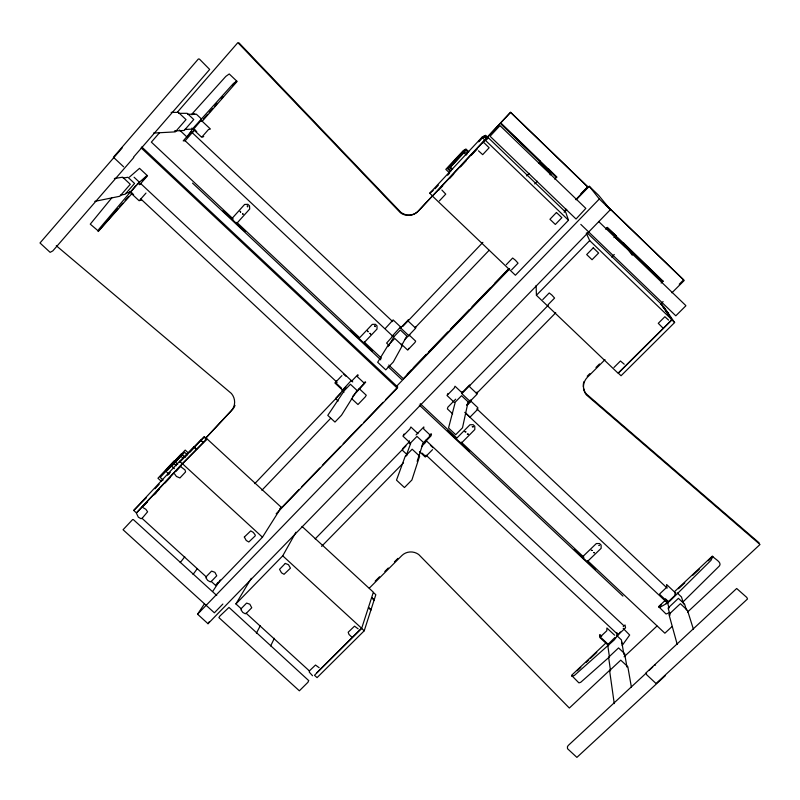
<?xml version="1.0" encoding="UTF-8"?>
<svg xmlns="http://www.w3.org/2000/svg" width="800" height="800" viewBox="0 0 800 800"><rect width="100%" height="100%" fill="white"/><g stroke="black" fill="none" stroke-linecap="round" stroke-linejoin="round"><path stroke-width="1.2" d="M136.71 513.82L138.34 517.18L141.08 518.74M682.41 600.88L682.14 601.5M470.72 400.01L470.33 402.03L467.01 405.41M614.99 637.41L608.23 644.16M462.04 391.82L461.63 393.46L470.37 401.69M426.17 440.54L425.57 442.4L421.59 446.46M301.99 526.39L373.38 592.19L361.64 628.42L314.5 675.29L317.07 677.63L364.23 630.8L375.83 594.71L373.42 592.5M417.16 461.34L423.34 442.35L416.97 436.38L410.99 442.5L406.02 456.17M409.5 440.79L408.82 442.65L410.51 444.23M270.65 645.92L274.37 638.29M133.77 157.55L52.83 250.89L50.13 252.34L40 242.97L122.17 147.97M408.13 349.57L408.77 348.32M256.39 633.18L260.37 625.62M409.75 334.6L409.05 335.88L400.44 327.76L401.18 326.53M401.4 345.87L406.84 336.07L400.36 329.97L394.32 336.31L388.02 346.63M241.44 608.96L235.91 603.92L282.74 555.83L295.95 532.22M179.61 130L179.86 130.69M598.73 545.56L599.55 545.3M235.91 603.92L251.29 578.29M400.85 326.59L392.07 336.25M211.15 581.35L215.77 585.56L262.46 537.2L281.32 507.34L207.13 438.96L182.52 463.79L136.38 513.17M204.46 603.82L197.56 614.2L208.02 623.71L209.34 621.62M212.74 591.36L220.32 579.94M215.77 585.56L217.83 582.47M351.29 380.45L342.18 390.47M187.1 137.05L193.62 127.66L233.4 83.54L236.67 81.09L232.62 85.71M193.04 574.47L197.35 568.57M620.39 631.97L614.18 640.01L574.32 675.5L571.69 676.18L571.6 675.3L606.24 642.67M180.23 562.6L184.78 556.75M622.15 645.51L629.67 635.04L623.19 628.4M478.6 141.77L479.47 140.82M112.07 197.51L90.27 224.15L98.42 231.06L117.88 208.8M135.59 185.88L99.07 229L98.19 231.52L132.15 193.34M133.45 157.23L209.67 69.45L199.48 59.12L198.4 58.95L113.4 157.23L123.65 166.82M159.52 132.73L151.35 142.12L233.21 218.98M177.47 112.08L237.88 42.62L400.47 212.82A13.61 13.45 77.5 0 0 418.15 211.19L484.74 139.92L488.19 137.86L485.62 135.39L481.97 137.25L429.73 193.23L432.48 195.86M131.15 191.51L138.96 182.58M119.5 206.95L122.75 203.24M125.18 200.46L128.42 196.75M142.32 180.85L147.02 175.48L137.14 184.26M139.67 184.74L147.5 175.79L139.52 168.33L129.47 177.09M199.76 121.92L193.45 129.38M203.5 118.96L207.55 114.34M209.17 112.49L212.4 108.8M214.83 106.03L217.25 103.26M221.3 98.64L222.92 96.79M194.83 129.7L185.21 140.72L183.19 140.89L190.98 132L192.95 131.88M139.68 200.27L145.98 193.09M141.57 199.84L139.12 200.75L129.58 191.84M202.15 136.73L208.47 129.54L210.4 129.01L200.54 119.7M203.73 136.61L201.6 137.21L191.91 128.07M192.08 113.89L225.85 76.37L229.23 73.96L237.11 81.44L202.34 121.13L200.64 121.17M191.9 114.81L192.5 114.15M232.19 218.28L244.61 204.46L247.88 204.32L249.52 205.86L249.69 209.03L237.27 222.83M199.33 122.05L200.04 121.27M674.63 595.12L675.23 594.12L674.5 591.67L712.39 556.08C714.69 559.34 723.96 562.76 718.17 567.17L682.76 602.18M169.46 466.94L185.22 450.08L188.72 453.31M451.86 163.97L460.06 155.18M464.16 150.79L465.9 148.97L468.82 151.77M463.48 152.15L447.81 168.95L450.74 171.76M167.68 470.09L180.41 456.45M464.07 152.21L449.59 167.74L451.74 169.8M184.26 452.67L171.66 466.18L174.38 468.67M464.01 152.65L450.53 167.1L452.66 169.13M133.72 510.44L179.61 461.26L204.36 436.68L206.83 438.95L182.27 463.7L136.36 512.85L133.72 510.44L146.4 497.73M154.96 488.8L159.21 484.25M167.62 475.23L170.25 472.42M179.6 462.41L194.04 446.94L196.58 449.28M434.93 188.84L438.34 185.19M447.64 175.22L449.35 173.39M479 141.62L484.1 136.16L486.75 138.71L482.52 143.25M184.58 457.58L187.99 453.94M189.76 452.04L200.81 440.21L203.3 442.5M483.4 137.47L485.1 135.65L487.7 138.15L486 139.96M190.05 452.01L204.36 436.68M483.92 137.21L485.62 135.39M204.99 438.86L231.32 410.68A13.35 12.76 41.1 0 0 231.42 393.49L56.27 245.71M206.2 437.65L232.44 409.57A13.3 12.72 41.2 0 0 234.99 405.39M486.79 137.71L510.52 112.31L587.9 187.02L575.76 199.62M432.21 196.22L418.57 210.82A13.56 13.4 77.7 0 1 400.97 212.44L239 42.89M487.59 136.94L510.6 112.31L587.68 186.73L580.77 193.9M485.04 139.97L432.53 196.17L515.4 275.24L568.51 220.24L565.7 212.19L488.48 137.9L485.04 139.97L568.51 220.24M159.19 489.29L154.01 494.83L156.54 492.36M165.06 483.01L170.24 477.47M176.11 471.18L181.29 465.65M438.41 190.45L442.67 185.9M449.43 178.65L453.69 174.1M460.46 166.86L466.41 160.49M471.48 155.06L477.43 148.7M499.91 125.72L490.06 136.25L576.05 219.01L585.83 208.39L500.5 126.11M141.9 518.56L147.6 511.8L145.82 509.26L143.1 507.69M439.39 200.88L445.74 194.11L441.87 190.04M479.05 141.32L479.58 140.76M364.36 342.39L377.03 329.04L377 325.82L375.39 324.31L372.29 324.37L359.64 337.73L236.85 222.4M526.73 175.93L529.17 173.35M538.96 163.04L540.59 161.32M385.49 328.26L393.12 319.9L401.23 327.54M336.46 381.03L334.92 383.02L343.5 391.03M335.41 382.47L341.92 375.62M534.74 183.89L537.29 181.22M393.32 335.58L386.61 343.08L389.21 345.53M400.05 328.51L408.47 319.67L408.26 321.18L415.23 327.76M402.8 326.43L482.89 242.37M345.92 387.18L335.51 398.57L338.17 401.04M351.83 380.98L357.74 374.78L358.18 375.19L357.25 376.61L364.34 383.24L357.92 389.96M254.76 483.64L340.83 393.34M554.83 179.18L556.88 177L548.09 168.55L556.58 177.45M415.08 327.77L489.12 250.29M404.6 339.79L415.62 328.26L415.84 326.62M363.54 383.56L365.23 381.79L365.67 382.21L352.82 396.22M261.87 490.29L330.66 418.32M205.95 576.96L211.58 571.1L214.92 572.33L216.73 575.8L211.09 581.65M506.26 264.69L512.66 258.03L515.39 260.21L518.04 263.16L511.63 269.81M407.23 374.12L411.55 369.64M413.27 367.84L426.22 354.39M428.81 351.7L447.81 331.98M450.4 329.29L469.39 309.56M471.98 306.88L490.11 288.05M494.43 283.56L508.25 269.22M564.37 210.94L566.09 209.15M509.03 268.91L403.3 378.69L388.75 365.03M564.5 211.32L566.23 209.52M396.26 386.63L509.64 268.93M564.16 212.32L566.76 209.63M576.28 199.74L589.26 186.27L598.7 195.39L610.38 209.68L208.02 623.71M279.61 509.12L281.32 507.34M280.81 508.44L299 489.56M301.6 486.86L319.79 467.98M322.39 465.29L340.59 446.41M343.18 443.71L361.38 424.83M363.98 422.13L383.03 402.35M385.63 399.66L397.76 387.07L141.76 146.94M276.15 513.79L397.25 388.12L141.16 147.92M197.56 614.2L599.32 198.99L589.26 186.27M222.87 604.04L214.36 612.81L123.06 529.74L132.66 519.52L133.39 519.63L216.74 595.49M587.08 232.76L661.44 304.3L671.89 319.67L618.06 373.18L536.42 295.29L589.67 240.6L586.26 233.16M404.09 433.96L402.98 436.18L410.14 442.87M403.43 435.64L409.85 429.05L410.88 426.99L417.98 433.64M605.63 229.15L607.36 227.37L616.36 236.07L607.04 227.77L615.89 236.58M447.94 393.47L447.04 395.53L454.41 402.47M447.49 394.98L454.19 388.12L455.02 386.21L462.05 392.83M240.95 608.88L246.61 603.08L249.86 604.22L251.74 607.75L246.07 613.55M542.79 299.55L549.23 292.95L551.85 295.03L554.58 298.06L548.13 304.65M409.08 442.04L403.01 448.26L402.29 450.15L407.43 454.94M416.02 434.94L423.83 426.95L423.7 429L430.56 435.43L424.22 441.89M315.18 538.88L405.93 446M455.68 399.18L447.86 407.18L447.37 408.89L452.66 413.86M461.76 392.96L469.58 384.96L469.69 386.85L476.76 393.52M613.97 237.59L615.89 235.62M462.66 392.79L548.22 305.3M429.34 435.52L431.08 433.74L431.51 434.14L430.95 435.96L422.22 444.87M321.58 546.39L403.51 462.79M476.3 393.74L555.74 312.76M466.68 404.76L477.18 394.06L477.05 392.01M611.72 257.08L614.27 254.49M142.24 506.88L147.27 501.77M142.42 507.03L147.6 501.77M432.52 449.65L425.27 457.02L419.47 451.6M456.87 438.06L469.98 424.76L473.16 424.71L474.78 426.24L474.82 429.52L461.69 442.82M661.15 283.04L662.74 281.45L623.62 243.75L624.09 244.41L623.95 243.39M375.17 581.15L379.55 576.77M384.8 571.51L388.3 568M394.43 561.87L397.93 558.36M162.48 480.56L163.04 480L160.23 477.43L174.06 462.6L173.52 463.13L176.34 465.72M369.34 588.12L401.84 555.58A12.83 12.21 17.2 0 1 418.66 554.46L569.34 708.04L610.41 669.61M587.21 376.24L589.84 373.61M595.97 367.47L599.48 363.97M679.24 284.22L683.62 279.84L605.75 204.65M605.02 359.66L587.42 377.25A13.76 13.38 -10 0 0 586.41 394.91L760 544.49L687.53 612.08M660.46 304.24L663.1 301.6M671.9 292.81L684.22 280.49L606.04 205.01M309.18 671.09L315.5 665.04L319.15 667.71M613.96 367.46L620.46 360.99L624.22 364.21M316.82 672.69L361.56 628.21L282.74 555.83M671.93 319.94L618.36 373.2L621.04 375.76L674.62 322.54L664 307.01L661.5 304.6L671.93 319.94L674.62 322.54M669.38 601.55L710.98 560.36L712.78 556.54L708.27 560.78M582.99 556.41L596.33 543.55L599.5 543.53L601.1 545.03L601.16 548.3L587.8 561.15M600.26 636.93L606.81 630.75L606.89 627.98L614.58 635.17M623.22 626.66L625.03 624.96L625.55 627.82L617.38 635.51L616.9 632.61M577.26 670.75L580.82 667.4M586.15 662.38L588.81 659.87M590.59 658.2L596.81 652.34M659.96 593.65L666.83 587.18L666.62 584.53L675.67 593.06M665.46 600.16L658.67 606.54L658.85 607.22L659.62 607.51L667.8 602.8M661.59 604.61L659.04 607.01L666.06 614.01L669.84 612.47M678.49 588.75L684.8 582.81M692.93 575.19L699.25 569.25M666.14 603.71L674.66 595.71M624.09 656.81L656.95 626.07M672.13 626.45L664.88 633.21L587.59 560.68M646.41 672.93L568.22 745.5L567.42 746.8L567.53 748.72L576.9 757.38L665.43 675.57M649.14 670.39L652.78 667.02M607.7 645.19L608.41 644.55M609.51 656.84L580.73 682.29L578.91 682.89L571.93 675.77M429.73 193.23L433.21 190.45M654.59 665.33L655.56 664.99M467.36 153.91L463.58 150.28L445.8 169.36L449.57 172.97M94.8 201.36L119.85 196.25L130.28 184.29L122.68 177.19L114.37 178.51M120.36 195.21L125.15 194.24L134.57 183.46L127.96 177.28L123.19 178.05M126.21 193.08L131.04 192.12M138.9 184.11L140.87 183.75L352.74 381.92M153.53 133.07L175.32 131.87L186.02 119.61L178.35 112.38L171.13 112.38M174.45 130.96L184.2 130.45L193.75 119.53L187.17 113.32L178.68 113.34M184.5 129.5L191.99 129.13M193.11 114.07L194.74 114.06M187.71 114.25L196.39 114.21L201.78 119.3M245.38 613.84L242.81 612.43L240.94 609.79M210.36 581.91L207.73 580.44L205.89 577.84M181.14 466.99L185.02 469.94L185.59 471.91L179.92 477.96L176.43 476.46L174.6 473.94M312.53 675.74L309.25 672.08M351.6 636.88L349.05 634.54L348.16 632.26L354.53 626.16L358.17 628.89M759.13 542.85L586.2 393.83A13.71 13.33 -10.1 0 1 583.51 388.08M556.54 177.42L548.54 169.92M484.11 142.82L489.14 147.76L482.68 154.66L478.47 150.82M141.92 518.22L206.54 577.14M246.04 613.16L309.59 671.11M168.99 474.12L165.45 470.87L180.85 454.35L181.38 453.84L184.92 457.1M161.56 481.55L157.95 478.24L173.64 461.39L174.18 460.86L177.8 464.19M368.5 607.49L370.99 609.78M193.96 447.01L196.51 449.35M368.47 607.6L370.95 609.89M184.59 452.26L187.32 454.77M180.73 456.05L183.5 458.58M179.61 461.26L182.27 463.7M182.52 463.79L262.46 537.2M361.64 628.42L364.23 630.8M371.73 597.65L374.16 599.89M200.74 440.28L203.23 442.57M371.69 597.76L374.13 600M134.09 177.23L139.57 182.36M343.33 373.79L345.98 376.26M359.2 388.63L366.26 395.23L365.3 396.87L357.96 404.53L351.4 398.4M426.07 455.16L617.46 634.12M422.15 453.14L425.72 456.47M616.41 635.22L621.4 639.88L623.91 654.52M140.83 198.98L337.14 382.39M336.3 383.3L341.61 388.26M130.15 191.36L133.61 194.6M342.15 390.8L343.9 392.44M601.69 636.18L599.94 634.54L599.53 634.93L599.87 637.53L608.7 645.77M601.14 637.76L608.19 644.35M662.55 327.63L658.27 323.32L664.88 316.73L668.57 320.1M223.04 210.81L245.13 231.56M350.54 330.52L372.24 350.89M192.54 183.12L380.76 359.83M388.04 366.66L401.68 379.46M420.27 403.68L456.64 437.81M461.19 442.08L583.95 557.27M447.72 430.84L469.62 451.38M574.07 549.38L595.56 569.55M419.32 405.06L622.93 596.09M425.73 440.24L623.6 625.47M430.41 445.27L433.07 447.76M469.97 400.29L477.88 407.74L477.57 409.46L470.01 417.14L464.89 412.32M476.79 408.83L667.17 588.13M180.23 130.67L187.36 137.39M184.82 140.47L393.8 337.18M401.32 344.11L407.67 350.09L414.99 342.45L415.65 341.14L409.34 335.19M665.42 598.78L668.15 601.35M659.57 594.27L668.66 602.83M465.27 412.83L666.43 602.06M364.19 341.97L381.47 358.2M194.95 129.94L196.75 131.63M192.78 133.2L392.7 321.6M677.2 592.94L681.48 596.98L683.66 603.96M547.9 169.26L547.77 169.13M450.57 170.97L447.62 168.14L465.03 149.46L468.08 152.24M617.52 238.16L661.24 280.15L663.24 281.31L623.51 242.96M463.37 152.21L466.31 155.03M501.69 123.79L540.54 161.25M541.08 161.99L548.17 168.83M501.35 124.15L540.21 161.62M623.97 243.61L617.05 236.96M538.81 162.29L549.56 172.66L550.27 174.92M538.93 162.62L551.01 174.27M616.08 237.74L628.03 249.26L632.27 255.24M615.02 237.02L625.79 247.4M598.59 221.46L685.39 305.15L685.89 305.78L675.81 315.81L580.81 224.39M662.99 306.79L665.55 309.27M668.42 313.47L665.84 310.99L668.46 313.52M484.09 136.17L486.74 138.72M589.67 240.6L671.89 319.67M481.97 137.25L484.74 139.92M599.32 198.99L610.38 209.68M546.97 168.42L501.31 124.17M693.49 629.46L687.49 610.38L680.38 603.68L668.95 614.38L677.2 644.37M686.46 610.07L684.61 604.17L678.42 598.34L668.11 608L670.09 615.12M667.69 603.29L669.03 608.11M631.44 687.42L627.82 666.74L620.76 660.15L609.6 670.59L614.25 703.61M626.96 667.08L624.62 653.59L618.55 647.92L608.6 657.26L610.54 670.81M621.55 641.61L621.95 643.91M607.68 644.83L609.46 657.09M536.12 285.48L536.42 295.29M583.35 387.04A13.71 13.33 -10.1 0 1 583.87 381.73M244.33 537.04L246.22 540.47L248.82 542L255.24 535.84L255.23 535L253.33 532.43L250.75 530.89L244.33 537.04M473.24 426.76L472.34 426.73L473.24 426.76M468.27 434.17L467.37 434.15L468.27 434.17M646.29 672.6L646.58 674.67L656.05 683.51L747.5 598.99L746.83 597.47L736.68 588.49L646.29 672.6M465.84 431.89L464.97 431.67L465.84 431.89M468.11 401.88L462.5 427.8L455.7 434.7L448.55 427.98L455.3 402.07L461.54 395.69L468.11 401.88M419.61 456.17L411.9 479.99L404.45 487.55L396.5 480.14L405.2 456.33L412.17 449.21L419.61 456.17M308.65 680.54L307.98 682.25L299.36 690.81L218.9 617.62L219.84 616.1L228.99 607.41L308.65 680.54M240.19 211.36L240.65 212.09L240.19 211.36M242.64 213.67L243.11 214.4L242.67 213.6M247.27 206L247.73 206.74L247.27 206M367.58 331.11L368.13 331.84L367.68 331.12M370 333.37L370.64 333.98L370 333.37M374.75 325.94L375.4 326.55L374.75 325.94M402.35 345.57L393.3 361.99L385.76 369.86L377.67 362.26L387.73 345.84L394.78 338.45L402.35 345.57M591.35 550.31L592.07 550.46L591.35 550.31M593.74 552.55L594.46 552.71L593.74 552.55M357.01 390.43L341.54 415.18L334.96 422.06L327.78 415.37L344.36 390.63L350.42 384.27L357.01 390.43M556.46 212.49L549.94 219.27L555.34 224.46L561.87 217.68L556.46 212.49M285.3 563.43L279.54 569.33L281.51 572.82L284.04 574.3L290.45 568.16L288.47 564.69L285.3 563.43M593.24 247.85L586.69 254.56L592.06 259.72L598.62 253.02L593.24 247.85"/></g></svg>
